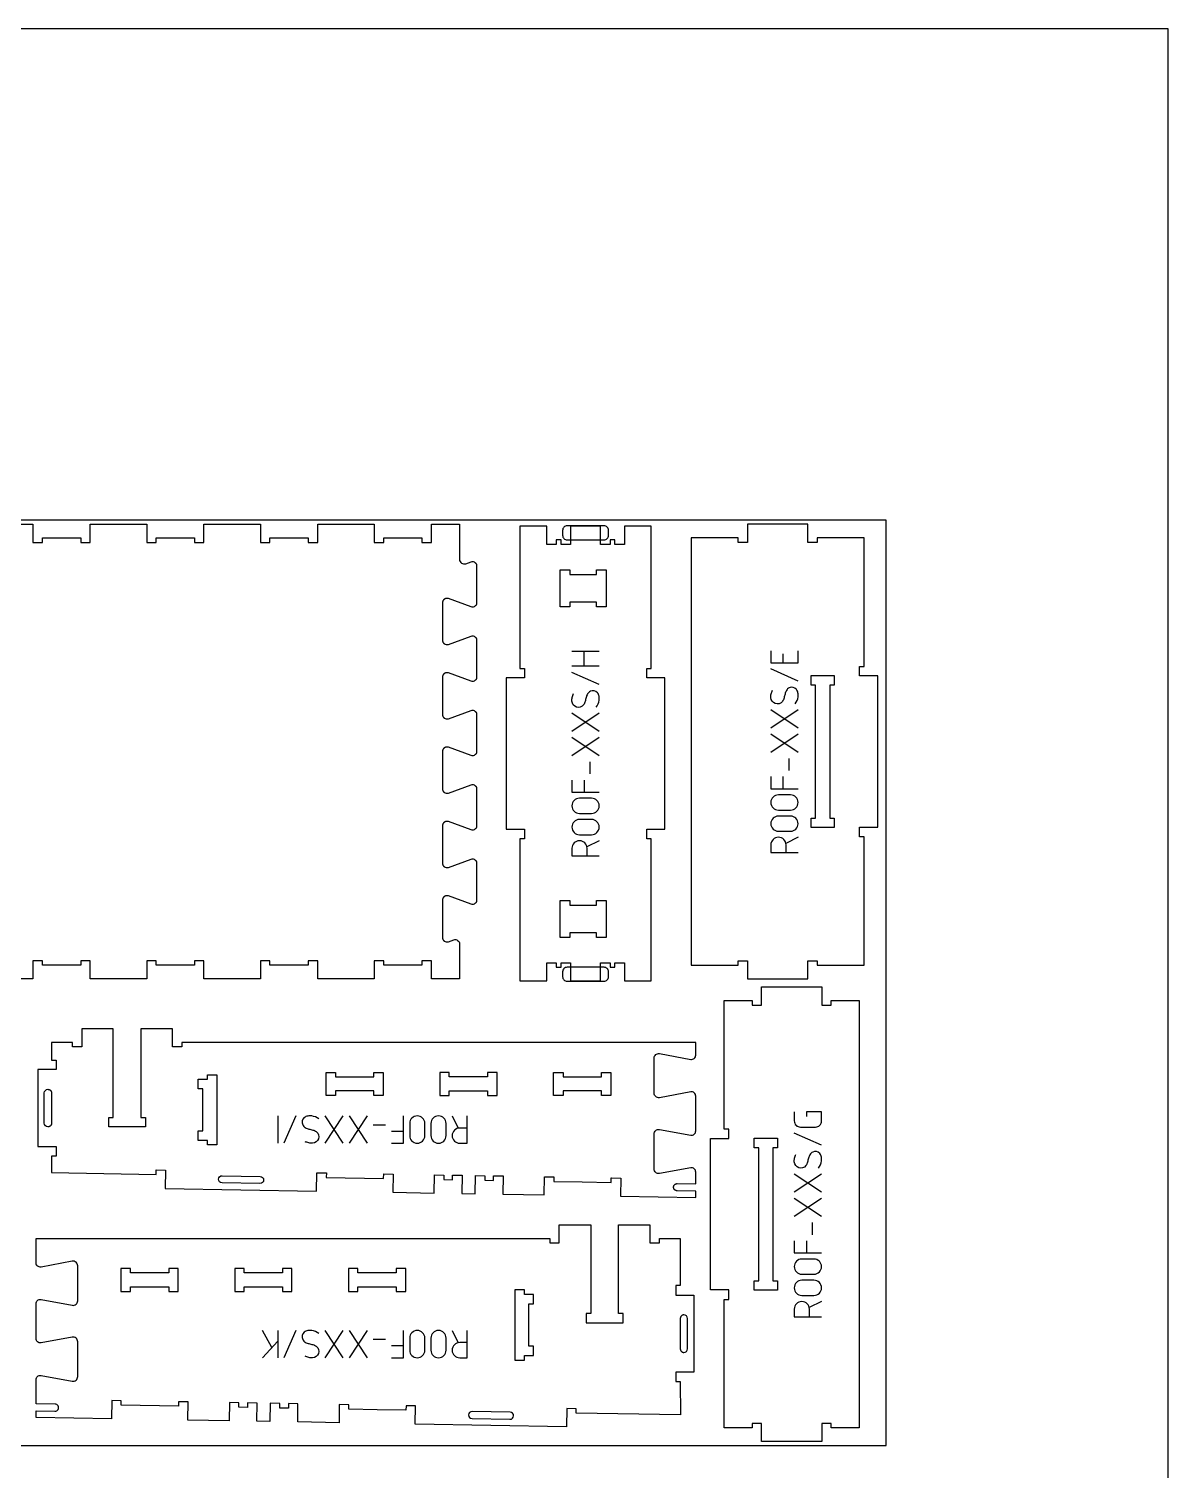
# Model space of a CAD drawing. Extents: x 0 to 12757, y 0 to 30003.
# Drawn here: x 1681 to 3183, y 11963 to 13864 of the extents above; entities that cross this region are included whole.
import ezdxf

# ---------------------------------------------------------------- set-up
doc = ezdxf.new("R2010")
doc.units = 0
for name, color, linetype in [('0_SHEET_SPRUCEPLY_2440X122', 1, 'CONTINUOUS'), ('1_ANYTOOL_1MMDEEP_LABELS_S', 2, 'CONTINUOUS'), ('3_ANYTOOL_CUTTHROUGH_INSID', 4, 'CONTINUOUS'), ('4_ANYTOOL_CUTTHROUGH_OUTSI', 5, 'CONTINUOUS'), ('5_ANYTOOL_HALF_MILL_9MM_IN', 70, 'CONTINUOUS'), ('DONOTCUT', 7, 'CONTINUOUS')]:
    doc.layers.add(name, color=color, linetype=linetype)

msp = doc.modelspace()

# ---------------------------------------------------------------- linework, layer by layer
at = {"layer": '0_SHEET_SPRUCEPLY_2440X122'}
msp.add_lwpolyline([(371.7, 13215.6), (371.7, 11995.6), (2811.7, 11995.6), (2811.7, 13215.6)], close=True, dxfattribs=at)
at = {"layer": '1_ANYTOOL_1MMDEEP_LABELS_S', "color": 2}
for points in [[(2397.2, 13043.1), (2433.2, 13043.1)], [(2413.2, 13023.1), (2413.2, 13043.1)], [(2659.5, 13043.6), (2659.5, 13027.6), (2695.5, 13027.6), (2695.5, 13043.6)], [(2675.5, 13039.6), (2675.5, 13027.6)], [(2433.2, 13023.1), (2397.2, 13023.1)], [(2695.5, 13003.6), (2659.5, 13019.6)], [(2433.2, 12999.1), (2397.2, 13015.1)], [(2433.2, 12937.1), (2397.2, 12961.1)], [(2433.2, 12961.1), (2397.2, 12937.1)], [(2695.5, 12941.6), (2659.5, 12965.6)], [(2695.5, 12965.6), (2659.5, 12941.6)], [(2433.2, 12905.1), (2397.2, 12929.1)], [(2433.2, 12929.1), (2397.2, 12905.1)], [(2695.5, 12909.6), (2659.5, 12933.6)], [(2695.5, 12933.6), (2659.5, 12909.6)], [(2421.2, 12881.1), (2421.2, 12897.1)], [(2683.5, 12885.6), (2683.5, 12901.6)], [(2397.2, 12873.1), (2397.2, 12857.1), (2433.2, 12857.1)], [(2413.2, 12873.1), (2413.2, 12857.1)], [(2659.5, 12877.6), (2659.5, 12861.6), (2695.5, 12861.6)], [(2675.5, 12877.6), (2675.5, 12861.6)], [(2433.2, 12793.1), (2417, 12785)], [(2695.5, 12797.6), (2679.3, 12789.5)], [(2009.3, 12430.3), (2009.3, 12394.3)], [(2033.3, 12430.3), (2017.3, 12394.3)], [(2095.3, 12430.3), (2071.3, 12394.3)], [(2071.3, 12430.3), (2095.3, 12394.3)], [(2127.3, 12430.3), (2103.3, 12394.3)], [(2103.3, 12430.3), (2127.3, 12394.3)], [(2159.3, 12394.3), (2175.3, 12394.3), (2175.3, 12430.3)], [(2239.3, 12430.3), (2247.4, 12414.2)], [(2151.3, 12418.3), (2135.3, 12418.3)], [(2159.3, 12410.3), (2175.3, 12410.3)], [(2726.4, 12391.6), (2690.4, 12407.6)], [(2726.4, 12353.6), (2690.4, 12329.6)], [(2726.4, 12329.6), (2690.4, 12353.6)], [(2726.4, 12321.6), (2690.4, 12297.6)], [(2726.4, 12297.6), (2690.4, 12321.6)], [(2714.4, 12273.6), (2714.4, 12289.6)], [(2690.4, 12265.6), (2690.4, 12249.6), (2726.4, 12249.6)], [(2706.4, 12265.6), (2706.4, 12249.6)], [(2726.4, 12185.6), (2710.2, 12177.5)], [(2001.6, 12124.9), (1989.3, 12147.4)], [(2009.3, 12147.4), (2009.3, 12111.4)], [(2033.3, 12147.4), (2017.3, 12111.4)], [(2095.3, 12147.4), (2071.3, 12111.4)], [(2071.3, 12147.4), (2095.3, 12111.4)], [(2127.3, 12147.4), (2103.3, 12111.4)], [(2103.3, 12147.4), (2127.3, 12111.4)], [(2159.3, 12111.4), (2175.3, 12111.4), (2175.3, 12147.4)], [(2239.3, 12147.4), (2247.4, 12131.2)], [(1989.3, 12111.4), (2009.3, 12133.4)], [(2151.3, 12135.4), (2135.3, 12135.4)], [(2159.3, 12127.4), (2175.3, 12127.4)]]:
    msp.add_lwpolyline(points, dxfattribs=at)
for points in [[(2429.2, 12969.1, 0.136555), (2433.1, 12978.3, 0.071716), (2433, 12983.5, 0.133522), (2430.9, 12988.1, 0.344001), (2421.5, 12990.1, 0.153745), (2417.7, 12986.7, 0.071568), (2415.9, 12981.9, -0.00912), (2414.6, 12976.8, -0.090615), (2412.5, 12972.2, -0.340346), (2403.1, 12969.4, -0.284273), (2397.2, 12977.1, -0.092596), (2397.7, 12982.1, -0.017533), (2399.2, 12987.1)], [(2691.5, 12973.6, 0.136555), (2695.4, 12982.9, 0.071716), (2695.3, 12988, 0.133522), (2693.2, 12992.7, 0.344001), (2683.8, 12994.7, 0.153745), (2680.1, 12991.2, 0.071568), (2678.2, 12986.5, -0.00912), (2676.9, 12981.4, -0.090615), (2674.8, 12976.8, -0.340346), (2665.4, 12974, -0.284273), (2659.5, 12981.7, -0.092596), (2660, 12986.7, -0.017533), (2661.5, 12991.6)], [(2417.2, 12773.1), (2417.2, 12783.1, 1), (2397.2, 12783.1), (2397.2, 12773.1), (2433.2, 12773.1)], [(2679.5, 12777.6), (2679.5, 12787.6, 1), (2659.5, 12787.6), (2659.5, 12777.6), (2695.5, 12777.6)], [(2063.3, 12426.3, 0.136555), (2054.1, 12430.2, 0.071716), (2048.9, 12430.1, 0.133522), (2044.3, 12428, 0.344001), (2042.3, 12418.6, 0.153745), (2045.7, 12414.9, 0.071568), (2050.5, 12413, -0.00912), (2055.6, 12411.7, -0.090615), (2060.2, 12409.6, -0.340346), (2063, 12400.2, -0.284273), (2055.3, 12394.3, -0.092596), (2050.3, 12394.8, -0.017533), (2045.3, 12396.3)], [(2259.3, 12414.3), (2249.3, 12414.3, 1), (2249.3, 12394.3), (2259.3, 12394.3), (2259.3, 12430.3)], [(2690.4, 12435.6), (2690.4, 12423.6, 0.414214), (2698.4, 12415.6), (2718.4, 12415.6, 0.414214), (2726.4, 12423.6), (2726.4, 12435.6), (2706.4, 12435.6), (2706.4, 12429.6)], [(2722.4, 12361.6, 0.136555), (2726.3, 12370.9, 0.071716), (2726.2, 12376, 0.133522), (2724.1, 12380.7, 0.344001), (2714.7, 12382.7, 0.153745), (2710.9, 12379.2, 0.071568), (2709.1, 12374.5, -0.00912), (2707.8, 12369.4, -0.090615), (2705.6, 12364.8, -0.340346), (2696.3, 12362, -0.284273), (2690.4, 12369.7, -0.092596), (2690.9, 12374.7, -0.017533), (2692.4, 12379.6)], [(2710.4, 12165.6), (2710.4, 12175.6, 1), (2690.4, 12175.6), (2690.4, 12165.6), (2726.4, 12165.6)], [(2063.3, 12143.4, 0.136555), (2054.1, 12147.3, 0.071716), (2048.9, 12147.2, 0.133522), (2044.3, 12145.1, 0.344001), (2042.3, 12135.6, 0.153745), (2045.7, 12131.9, 0.071568), (2050.5, 12130.1, -0.00912), (2055.6, 12128.8, -0.090615), (2060.2, 12126.6, -0.340346), (2063, 12117.2, -0.284273), (2055.3, 12111.4, -0.092596), (2050.3, 12111.8, -0.017533), (2045.3, 12113.4)], [(2259.3, 12131.4), (2249.3, 12131.4, 1), (2249.3, 12111.4), (2259.3, 12111.4), (2259.3, 12147.4)]]:
    msp.add_lwpolyline(points, format="xyb", dxfattribs=at)
for points in [[(2423.2, 12829.1, 1), (2423.2, 12849.1), (2407.2, 12849.1, 1), (2407.2, 12829.1)], [(2685.5, 12833.6, 1), (2685.5, 12853.6), (2669.5, 12853.6, 1), (2669.5, 12833.6)], [(2423.2, 12801.1, 1), (2423.2, 12821.1), (2407.2, 12821.1, 1), (2407.2, 12801.1)], [(2685.5, 12805.6, 1), (2685.5, 12825.6), (2669.5, 12825.6, 1), (2669.5, 12805.6)], [(2203.3, 12420.3, 1), (2183.3, 12420.3), (2183.3, 12404.3, 1), (2203.3, 12404.3)], [(2231.3, 12420.3, 1), (2211.3, 12420.3), (2211.3, 12404.3, 1), (2231.3, 12404.3)], [(2716.4, 12221.6, 1), (2716.4, 12241.6), (2700.4, 12241.6, 1), (2700.4, 12221.6)], [(2716.4, 12193.6, 1), (2716.4, 12213.6), (2700.4, 12213.6, 1), (2700.4, 12193.6)], [(2203.3, 12137.4, 1), (2183.3, 12137.4), (2183.3, 12121.4, 1), (2203.3, 12121.4)], [(2231.3, 12137.4, 1), (2211.3, 12137.4), (2211.3, 12121.4, 1), (2231.3, 12121.4)]]:
    msp.add_lwpolyline(points, format="xyb", close=True, dxfattribs=at)
at = {"layer": '3_ANYTOOL_CUTTHROUGH_INSID', "color": 4}
for points in [[(2429.8, 13150.1), (2442.3, 13150.1), (2442.3, 13101.6), (2429.8, 13101.6), (2429.8, 13107.6), (2394.3, 13107.6), (2394.3, 13101.6), (2381.8, 13101.6), (2381.8, 13150.1), (2394.3, 13150.1), (2394.3, 13144.1), (2429.8, 13144.1)], [(2743.1, 13010.6), (2743.1, 12998.4), (2737.1, 12998.4), (2737.1, 12822.9), (2743.1, 12822.9), (2743.1, 12810.4), (2712.6, 12810.4), (2712.6, 12822.9), (2718.6, 12822.9), (2718.6, 12998.4), (2712.6, 12998.4), (2712.6, 13010.9), (2743.1, 13010.9)], [(2429.8, 12671.6), (2394.3, 12671.6), (2394.3, 12665.6), (2381.8, 12665.6), (2381.8, 12714.1), (2394.3, 12714.1), (2394.3, 12708.1), (2429.8, 12708.1), (2429.8, 12714.1), (2442.3, 12714.1), (2442.3, 12665.6), (2429.8, 12665.6)], [(2110.8, 12481.7), (2136, 12481.7), (2136, 12487.7), (2148.5, 12487.7), (2148.5, 12457.2), (2136, 12457.2), (2136, 12463.2), (2085.5, 12463.2), (2085.5, 12457.2), (2073, 12457.2), (2073, 12487.7), (2085.5, 12487.7), (2085.5, 12481.7)], [(2286, 12463.2), (2286, 12457.2), (2298.5, 12457.2), (2298.5, 12487.7), (2286, 12487.7), (2286, 12481.7), (2235.5, 12481.7), (2235.5, 12487.7), (2223, 12487.7), (2223, 12457.2), (2235.5, 12457.2), (2235.5, 12463.2)], [(2385.5, 12487.4), (2385.5, 12481.7), (2436, 12481.7), (2436, 12487.7), (2448.5, 12487.7), (2448.5, 12457.2), (2436, 12457.2), (2436, 12463.2), (2385.5, 12463.2), (2385.5, 12457.2), (2373, 12457.2), (2373, 12487.7), (2385.5, 12487.7)], [(1916.5, 12392.1), (1916.5, 12398.1), (1904.5, 12398.1), (1904.5, 12410.6), (1910.5, 12410.6), (1910.5, 12466.1), (1904.5, 12466.1), (1904.5, 12478.6), (1916.5, 12478.6), (1916.5, 12484.6), (1929, 12484.6), (1929, 12392.1)], [(2637.6, 12200.6), (2637.6, 12212.9), (2643.6, 12212.9), (2643.6, 12388.4), (2637.6, 12388.4), (2637.6, 12400.9), (2668.1, 12400.9), (2668.1, 12388.4), (2662.1, 12388.4), (2662.1, 12212.9), (2668.1, 12212.9), (2668.1, 12200.4), (2637.6, 12200.4)], [(1865.6, 12204.8), (1865.6, 12198.8), (1878.1, 12198.8), (1878.1, 12229.3), (1865.6, 12229.3), (1865.6, 12223.3), (1815.1, 12223.3), (1815.1, 12229.3), (1802.6, 12229.3), (1802.6, 12198.8), (1815.1, 12198.8), (1815.1, 12204.8)], [(2015.6, 12204.8), (2015.6, 12198.8), (2028.1, 12198.8), (2028.1, 12229.3), (2015.6, 12229.3), (2015.6, 12223.3), (1965.1, 12223.3), (1965.1, 12229.3), (1952.6, 12229.3), (1952.6, 12198.8), (1965.1, 12198.8), (1965.1, 12204.8)], [(2165.6, 12204.8), (2165.6, 12198.8), (2178.1, 12198.8), (2178.1, 12229.3), (2165.6, 12229.3), (2165.6, 12223.3), (2115.1, 12223.3), (2115.1, 12229.3), (2102.6, 12229.3), (2102.6, 12198.8), (2115.1, 12198.8), (2115.1, 12204.8)], [(2334.6, 12108.4), (2334.6, 12114.4), (2346.6, 12114.4), (2346.6, 12126.9), (2340.6, 12126.9), (2340.6, 12182.4), (2346.6, 12182.4), (2346.6, 12194.9), (2334.6, 12194.9), (2334.6, 12200.9), (2322.1, 12200.9), (2322.1, 12108.4)]]:
    msp.add_lwpolyline(points, close=True, dxfattribs=at)
for points in [[(1701.5, 12420.6), (1701.5, 12460.6, -0.414214), (1706.3, 12465.4), (1706.4, 12465.4), (1706.5, 12465.4), (1706.6, 12465.4), (1706.7, 12465.3), (1706.8, 12465.3), (1706.9, 12465.3), (1707, 12465.3), (1707.1, 12465.3), (1707.3, 12465.3), (1707.4, 12465.2), (1707.5, 12465.2), (1707.6, 12465.2), (1707.7, 12465.1), (1707.8, 12465.1), (1707.9, 12465.1), (1708, 12465), (1708.1, 12465), (1708.2, 12464.9), (1708.4, 12464.9), (1708.5, 12464.8), (1708.6, 12464.8), (1708.7, 12464.7), (1708.8, 12464.7), (1708.9, 12464.6), (1709, 12464.5), (1709.1, 12464.5), (1709.2, 12464.4), (1709.3, 12464.3), (1709.4, 12464.2), (1709.5, 12464.1), (1709.5, 12464.1), (1709.6, 12464), (1709.7, 12463.9), (1709.8, 12463.8), (1709.9, 12463.7), (1710, 12463.6), (1710, 12463.5), (1710.1, 12463.4), (1710.2, 12463.3), (1710.3, 12463.2), (1710.3, 12463.1), (1710.4, 12463), (1710.4, 12462.9), (1710.5, 12462.8), (1710.5, 12462.7), (1710.6, 12462.6), (1710.6, 12462.5), (1710.7, 12462.4), (1710.7, 12462.3), (1710.8, 12462.1), (1710.8, 12462), (1710.8, 12461.9), (1710.9, 12461.8), (1710.9, 12461.7), (1710.9, 12461.6), (1710.9, 12461.5), (1711, 12461.4), (1711, 12461.3), (1711, 12461.2), (1711, 12461), (1711, 12460.9), (1711, 12460.8), (1711, 12460.7), (1711, 12460.6), (1711, 12420.6), (1711, 12420.5), (1711, 12420.4), (1711, 12420.3), (1711, 12420.2), (1711, 12420.1), (1711, 12420), (1711, 12419.9), (1711, 12419.8), (1710.9, 12419.6), (1710.9, 12419.5), (1710.9, 12419.4), (1710.8, 12419.3), (1710.8, 12419.2), (1710.8, 12419.1), (1710.7, 12419), (1710.7, 12418.9), (1710.7, 12418.8), (1710.6, 12418.7), (1710.6, 12418.5), (1710.5, 12418.4), (1710.4, 12418.3), (1710.4, 12418.2), (1710.3, 12418.1), (1710.3, 12418), (1710.2, 12417.9), (1710.1, 12417.8), (1710, 12417.7), (1710, 12417.6), (1709.9, 12417.5), (1709.8, 12417.4), (1709.7, 12417.3), (1709.6, 12417.3), (1709.6, 12417.2), (1709.5, 12417.1), (1709.4, 12417), (1709.3, 12416.9), (1709.2, 12416.9), (1709.1, 12416.8), (1709, 12416.7), (1708.9, 12416.6), (1708.8, 12416.6), (1708.7, 12416.5), (1708.6, 12416.5), (1708.5, 12416.4), (1708.4, 12416.3), (1708.2, 12416.3), (1708.1, 12416.2), (1708, 12416.2), (1707.9, 12416.2), (1707.8, 12416.1), (1707.7, 12416.1), (1707.6, 12416.1), (1707.5, 12416), (1707.4, 12416), (1707.3, 12416), (1707.1, 12415.9), (1707, 12415.9), (1706.9, 12415.9), (1706.8, 12415.9), (1706.7, 12415.9), (1706.6, 12415.9), (1706.5, 12415.9), (1706.4, 12415.9), (1706.3, 12415.9, -0.414214)], [(1985.9, 12341.1), (1935.9, 12342, -1), (1936.1, 12351.5), (1986.1, 12350.6, -1)], [(2549.6, 12123.2), (2549.6, 12163.2, 0.414214), (2544.9, 12168), (2544.7, 12168), (2544.6, 12168), (2544.5, 12168), (2544.4, 12168), (2544.3, 12168), (2544.2, 12167.9), (2544.1, 12167.9), (2544, 12167.9), (2543.9, 12167.9), (2543.8, 12167.9), (2543.7, 12167.8), (2543.5, 12167.8), (2543.4, 12167.8), (2543.3, 12167.7), (2543.2, 12167.7), (2543.1, 12167.7), (2543, 12167.6), (2542.9, 12167.6), (2542.8, 12167.5), (2542.7, 12167.5), (2542.6, 12167.4), (2542.5, 12167.3), (2542.4, 12167.3), (2542.3, 12167.2), (2542.2, 12167.2), (2542.1, 12167.1), (2542, 12167), (2541.9, 12166.9), (2541.8, 12166.9), (2541.7, 12166.8), (2541.6, 12166.7), (2541.5, 12166.6), (2541.4, 12166.5), (2541.3, 12166.4), (2541.2, 12166.3), (2541.2, 12166.2), (2541.1, 12166.1), (2541, 12166), (2540.9, 12165.9), (2540.9, 12165.8), (2540.8, 12165.7), (2540.7, 12165.6), (2540.7, 12165.5), (2540.6, 12165.4), (2540.6, 12165.3), (2540.5, 12165.2), (2540.5, 12165.1), (2540.4, 12165), (2540.4, 12164.9), (2540.4, 12164.8), (2540.3, 12164.7), (2540.3, 12164.6), (2540.3, 12164.4), (2540.2, 12164.3), (2540.2, 12164.2), (2540.2, 12164.1), (2540.2, 12164), (2540.1, 12163.9), (2540.1, 12163.8), (2540.1, 12163.7), (2540.1, 12163.6), (2540.1, 12163.5), (2540.1, 12163.4), (2540.1, 12163.2), (2540.1, 12123.2), (2540.1, 12123.1), (2540.1, 12123), (2540.1, 12122.9), (2540.1, 12122.8), (2540.1, 12122.7), (2540.1, 12122.6), (2540.2, 12122.5), (2540.2, 12122.4), (2540.2, 12122.3), (2540.2, 12122.2), (2540.3, 12122), (2540.3, 12121.9), (2540.3, 12121.8), (2540.4, 12121.7), (2540.4, 12121.6), (2540.4, 12121.5), (2540.5, 12121.4), (2540.5, 12121.3), (2540.6, 12121.2), (2540.6, 12121.1), (2540.7, 12121), (2540.7, 12120.9), (2540.8, 12120.7), (2540.9, 12120.6), (2540.9, 12120.5), (2541, 12120.4), (2541.1, 12120.3), (2541.2, 12120.3), (2541.2, 12120.2), (2541.3, 12120.1), (2541.4, 12120), (2541.5, 12119.9), (2541.6, 12119.8), (2541.7, 12119.7), (2541.8, 12119.6), (2541.9, 12119.6), (2542, 12119.5), (2542, 12119.4), (2542.1, 12119.3), (2542.2, 12119.3), (2542.4, 12119.2), (2542.5, 12119.1), (2542.6, 12119.1), (2542.7, 12119), (2542.8, 12119), (2542.9, 12118.9), (2543, 12118.9), (2543.1, 12118.8), (2543.2, 12118.8), (2543.3, 12118.7), (2543.4, 12118.7), (2543.5, 12118.7), (2543.7, 12118.6), (2543.8, 12118.6), (2543.9, 12118.6), (2544, 12118.6), (2544.1, 12118.6), (2544.2, 12118.5), (2544.3, 12118.5), (2544.4, 12118.5), (2544.5, 12118.5), (2544.6, 12118.5), (2544.7, 12118.5), (2544.8, 12118.5, 0.414214)], [(2265.7, 12040.7, 1), (2265.5, 12031.2), (2315.5, 12030.3, 1), (2315.7, 12039.8)]]:
    msp.add_lwpolyline(points, format="xyb", close=True, dxfattribs=at)
at = {"layer": '4_ANYTOOL_CUTTHROUGH_OUTSI', "color": 5}
msp.add_lwpolyline([(1612, 13210.4), (1686.5, 13210.4), (1686.5, 13186.4), (1699, 13186.4), (1699, 13192.4), (1749.5, 13192.4), (1749.5, 13186.4), (1762, 13186.4), (1762, 13210.4), (1836.5, 13210.4), (1836.5, 13186.4), (1849, 13186.4), (1849, 13192.4), (1899.5, 13192.4), (1899.5, 13186.4), (1912, 13186.4), (1912, 13210.4), (1986.5, 13210.4), (1986.5, 13186.4), (1999, 13186.4), (1999, 13192.4), (2049.5, 13192.4), (2049.5, 13186.4), (2062, 13186.4), (2062, 13210.4), (2136.5, 13210.4), (2136.5, 13186.4), (2149, 13186.4), (2149, 13192.4), (2199.5, 13192.4), (2199.5, 13186.4), (2212, 13186.4), (2212, 13210.4), (2249, 13210.4), (2249, 13164.2), (2249, 13164.2, 0.522088), (2257.4, 13158.4), (2264.2, 13160.9, -0.236725), (2269.3, 13160), (2269.4, 13159.9), (2269.6, 13159.8), (2269.7, 13159.7), (2269.8, 13159.6), (2269.9, 13159.4), (2270, 13159.3), (2270.2, 13159.2), (2270.3, 13159.1), (2270.4, 13159), (2270.5, 13158.8), (2270.6, 13158.7), (2270.7, 13158.5), (2270.8, 13158.4), (2270.8, 13158.3), (2270.9, 13158.1), (2271, 13158), (2271.1, 13157.8), (2271.2, 13157.6), (2271.2, 13157.5), (2271.3, 13157.3), (2271.3, 13157.2), (2271.4, 13157), (2271.4, 13156.8), (2271.5, 13156.7), (2271.5, 13156.5), (2271.5, 13156.4), (2271.6, 13156.2), (2271.6, 13156), (2271.6, 13155.9), (2271.6, 13155.7), (2271.6, 13155.5), (2271.6, 13155.4), (2271.6, 13106.9), (2271.6, 13106.7), (2271.6, 13106.5), (2271.6, 13106.4), (2271.6, 13106.2), (2271.6, 13106), (2271.5, 13105.9), (2271.5, 13105.7), (2271.5, 13105.6), (2271.4, 13105.4), (2271.4, 13105.2), (2271.3, 13105.1), (2271.3, 13104.9), (2271.2, 13104.7), (2271.2, 13104.6), (2271.1, 13104.4), (2271, 13104.3), (2270.9, 13104.1), (2270.8, 13104), (2270.8, 13103.8), (2270.7, 13103.7), (2270.6, 13103.6), (2270.5, 13103.4), (2270.4, 13103.3), (2270.3, 13103.2), (2270.2, 13103), (2270, 13102.9), (2269.9, 13102.8), (2269.8, 13102.7), (2269.7, 13102.6), (2269.6, 13102.5), (2269.4, 13102.3), (2269.3, 13102.3, -0.236725), (2264.2, 13101.4), (2234.4, 13112.4), (2234.4, 13112.4), (2234.4, 13112.4), (2234.3, 13112.4), (2234.1, 13112.4), (2233.9, 13112.5), (2233.8, 13112.5), (2233.6, 13112.6), (2233.4, 13112.6), (2233.2, 13112.6), (2233, 13112.6), (2232.8, 13112.6), (2232.7, 13112.6), (2232.5, 13112.6), (2232.3, 13112.6), (2232.1, 13112.6), (2231.9, 13112.6), (2231.7, 13112.6), (2231.6, 13112.5), (2231.4, 13112.5), (2231.2, 13112.5), (2231, 13112.4), (2230.8, 13112.4), (2230.7, 13112.3), (2230.5, 13112.2), (2230.3, 13112.2), (2230.2, 13112.1), (2230, 13112), (2229.8, 13111.9), (2229.7, 13111.9), (2229.5, 13111.8), (2229.4, 13111.7), (2229.2, 13111.6), (2229.1, 13111.5), (2228.9, 13111.4), (2228.8, 13111.3), (2228.6, 13111.2), (2228.5, 13111), (2228.4, 13110.9), (2228.2, 13110.8), (2228.1, 13110.7), (2228, 13110.5), (2227.9, 13110.4), (2227.8, 13110.3), (2227.6, 13110.1), (2227.5, 13110), (2227.4, 13109.8), (2227.3, 13109.7), (2227.2, 13109.5), (2227.1, 13109.3), (2227.1, 13109.2), (2227, 13109), (2226.9, 13108.8), (2226.8, 13108.7), (2226.8, 13108.5), (2226.7, 13108.3), (2226.7, 13108.1), (2226.6, 13108), (2226.6, 13107.8), (2226.5, 13107.6), (2226.5, 13107.4), (2226.5, 13107.3), (2226.4, 13107.1), (2226.4, 13106.9), (2226.4, 13106.7), (2226.4, 13106.5), (2226.4, 13106.4), (2226.4, 13057.9), (2226.4, 13057.7), (2226.4, 13057.5), (2226.4, 13057.3), (2226.4, 13057.2), (2226.5, 13057), (2226.5, 13056.8), (2226.5, 13056.6), (2226.6, 13056.4), (2226.6, 13056.3), (2226.7, 13056.1), (2226.7, 13055.9), (2226.8, 13055.7), (2226.8, 13055.6), (2226.9, 13055.4), (2227, 13055.2), (2227.1, 13055.1), (2227.1, 13054.9), (2227.2, 13054.7), (2227.3, 13054.6), (2227.4, 13054.4), (2227.5, 13054.3), (2227.6, 13054.1), (2227.8, 13054), (2227.9, 13053.8), (2228, 13053.7), (2228.1, 13053.6), (2228.2, 13053.4), (2228.4, 13053.3), (2228.5, 13053.2), (2228.6, 13053.1), (2228.8, 13053), (2228.9, 13052.8, 0.237079), (2234.4, 13051.9), (2234.4, 13051.9), (2264.2, 13062.9), (2264.2, 13062.9, -0.236725), (2269.3, 13062), (2269.4, 13061.9), (2269.6, 13061.8), (2269.7, 13061.7), (2269.8, 13061.6), (2269.9, 13061.4), (2270, 13061.3), (2270.2, 13061.2), (2270.3, 13061.1), (2270.4, 13061), (2270.5, 13060.8), (2270.6, 13060.7), (2270.7, 13060.5), (2270.8, 13060.4), (2270.8, 13060.3), (2270.9, 13060.1), (2271, 13060), (2271.1, 13059.8), (2271.2, 13059.6), (2271.2, 13059.5), (2271.3, 13059.3), (2271.3, 13059.2), (2271.4, 13059), (2271.4, 13058.8), (2271.5, 13058.7), (2271.5, 13058.5), (2271.5, 13058.4), (2271.6, 13058.2), (2271.6, 13058), (2271.6, 13057.9), (2271.6, 13057.7), (2271.6, 13057.5), (2271.6, 13057.4), (2271.6, 13008.9), (2271.6, 13008.7), (2271.6, 13008.5), (2271.6, 13008.4), (2271.6, 13008.2), (2271.6, 13008), (2271.5, 13007.9), (2271.5, 13007.7), (2271.5, 13007.6), (2271.4, 13007.4), (2271.4, 13007.2), (2271.3, 13007.1), (2271.3, 13006.9), (2271.2, 13006.7), (2271.2, 13006.6), (2271.1, 13006.4), (2271, 13006.3), (2270.9, 13006.1), (2270.8, 13006), (2270.8, 13005.8), (2270.7, 13005.7), (2270.6, 13005.6), (2270.5, 13005.4), (2270.4, 13005.3), (2270.3, 13005.2), (2270.2, 13005), (2270, 13004.9), (2269.9, 13004.8), (2269.8, 13004.7), (2269.7, 13004.6), (2269.6, 13004.5), (2269.4, 13004.3), (2269.3, 13004.3, -0.236725), (2264.2, 13003.4), (2234.4, 13014.4), (2234.4, 13014.4), (2234.4, 13014.4), (2234.3, 13014.4), (2234.1, 13014.4), (2233.9, 13014.5), (2233.8, 13014.5), (2233.6, 13014.6), (2233.4, 13014.6), (2233.2, 13014.6), (2233, 13014.6), (2232.8, 13014.6), (2232.7, 13014.6), (2232.5, 13014.6), (2232.3, 13014.6), (2232.1, 13014.6), (2231.9, 13014.6), (2231.7, 13014.6), (2231.6, 13014.5), (2231.4, 13014.5), (2231.2, 13014.5), (2231, 13014.4), (2230.8, 13014.4), (2230.7, 13014.3), (2230.5, 13014.2), (2230.3, 13014.2), (2230.2, 13014.1), (2230, 13014), (2229.8, 13013.9), (2229.7, 13013.9), (2229.5, 13013.8), (2229.4, 13013.7), (2229.2, 13013.6), (2229.1, 13013.5), (2228.9, 13013.4), (2228.8, 13013.3), (2228.6, 13013.2), (2228.5, 13013), (2228.4, 13012.9), (2228.2, 13012.8), (2228.1, 13012.7), (2228, 13012.5), (2227.9, 13012.4), (2227.8, 13012.3), (2227.6, 13012.1), (2227.5, 13012), (2227.4, 13011.8), (2227.3, 13011.7), (2227.2, 13011.5), (2227.1, 13011.3), (2227.1, 13011.2), (2227, 13011), (2226.9, 13010.8), (2226.8, 13010.7), (2226.8, 13010.5), (2226.7, 13010.3), (2226.7, 13010.1), (2226.6, 13010), (2226.6, 13009.8), (2226.5, 13009.6), (2226.5, 13009.4), (2226.5, 13009.3), (2226.4, 13009.1), (2226.4, 13008.9), (2226.4, 13008.7), (2226.4, 13008.5), (2226.4, 13008.4), (2226.4, 12959.9), (2226.4, 12959.7), (2226.4, 12959.5), (2226.4, 12959.3), (2226.4, 12959.2), (2226.5, 12959), (2226.5, 12958.8), (2226.5, 12958.6), (2226.6, 12958.4), (2226.6, 12958.3), (2226.7, 12958.1), (2226.7, 12957.9), (2226.8, 12957.7), (2226.8, 12957.6), (2226.9, 12957.4), (2227, 12957.2), (2227.1, 12957.1), (2227.1, 12956.9), (2227.2, 12956.7), (2227.3, 12956.6), (2227.4, 12956.4), (2227.5, 12956.3), (2227.6, 12956.1), (2227.8, 12956), (2227.9, 12955.8), (2228, 12955.7), (2228.1, 12955.6), (2228.2, 12955.4), (2228.4, 12955.3), (2228.5, 12955.2), (2228.6, 12955.1), (2228.8, 12955), (2228.9, 12954.8, 0.237079), (2234.4, 12953.9), (2234.4, 12953.9), (2264.2, 12964.9), (2264.2, 12964.9, -0.236725), (2269.3, 12964), (2269.4, 12963.9), (2269.6, 12963.8), (2269.7, 12963.7), (2269.8, 12963.6), (2269.9, 12963.4), (2270, 12963.3), (2270.2, 12963.2), (2270.3, 12963.1), (2270.4, 12963), (2270.5, 12962.8), (2270.6, 12962.7), (2270.7, 12962.5), (2270.8, 12962.4), (2270.8, 12962.3), (2270.9, 12962.1), (2271, 12962), (2271.1, 12961.8), (2271.2, 12961.6), (2271.2, 12961.5), (2271.3, 12961.3), (2271.3, 12961.2), (2271.4, 12961), (2271.4, 12960.8), (2271.5, 12960.7), (2271.5, 12960.5), (2271.5, 12960.4), (2271.6, 12960.2), (2271.6, 12960), (2271.6, 12959.9), (2271.6, 12959.7), (2271.6, 12959.5), (2271.6, 12959.4), (2271.6, 12910.9), (2271.6, 12910.7), (2271.6, 12910.5), (2271.6, 12910.4), (2271.6, 12910.2), (2271.6, 12910), (2271.5, 12909.9), (2271.5, 12909.7), (2271.5, 12909.6), (2271.4, 12909.4), (2271.4, 12909.2), (2271.3, 12909.1), (2271.3, 12908.9), (2271.2, 12908.7), (2271.2, 12908.6), (2271.1, 12908.4), (2271, 12908.3), (2270.9, 12908.1), (2270.8, 12908), (2270.8, 12907.8), (2270.7, 12907.7), (2270.6, 12907.6), (2270.5, 12907.4), (2270.4, 12907.3), (2270.3, 12907.2), (2270.2, 12907), (2270, 12906.9), (2269.9, 12906.8), (2269.8, 12906.7), (2269.7, 12906.6), (2269.6, 12906.5), (2269.4, 12906.3), (2269.3, 12906.3, -0.236725), (2264.2, 12905.4), (2234.4, 12916.4), (2234.4, 12916.4), (2234.4, 12916.4), (2234.3, 12916.4), (2234.1, 12916.4), (2233.9, 12916.5), (2233.8, 12916.5), (2233.6, 12916.6), (2233.4, 12916.6), (2233.2, 12916.6), (2233, 12916.6), (2232.8, 12916.6), (2232.7, 12916.6), (2232.5, 12916.6), (2232.3, 12916.6), (2232.1, 12916.6), (2231.9, 12916.6), (2231.7, 12916.6), (2231.6, 12916.5), (2231.4, 12916.5), (2231.2, 12916.5), (2231, 12916.4), (2230.8, 12916.4), (2230.7, 12916.3), (2230.5, 12916.2), (2230.3, 12916.2), (2230.2, 12916.1), (2230, 12916), (2229.8, 12915.9), (2229.7, 12915.9), (2229.5, 12915.8), (2229.4, 12915.7), (2229.2, 12915.6), (2229.1, 12915.5), (2228.9, 12915.4), (2228.8, 12915.3), (2228.6, 12915.2), (2228.5, 12915), (2228.4, 12914.9), (2228.2, 12914.8), (2228.1, 12914.7), (2228, 12914.5), (2227.9, 12914.4), (2227.8, 12914.3), (2227.6, 12914.1), (2227.5, 12914), (2227.4, 12913.8), (2227.3, 12913.7), (2227.2, 12913.5), (2227.1, 12913.3), (2227.1, 12913.2), (2227, 12913), (2226.9, 12912.8), (2226.8, 12912.7), (2226.8, 12912.5), (2226.7, 12912.3), (2226.7, 12912.1), (2226.6, 12912), (2226.6, 12911.8), (2226.5, 12911.6), (2226.5, 12911.4), (2226.5, 12911.3), (2226.4, 12911.1), (2226.4, 12910.9), (2226.4, 12910.7), (2226.4, 12910.5), (2226.4, 12910.4), (2226.4, 12861.9), (2226.4, 12861.7), (2226.4, 12861.5), (2226.4, 12861.3), (2226.4, 12861.2), (2226.5, 12861), (2226.5, 12860.8), (2226.5, 12860.6), (2226.6, 12860.4), (2226.6, 12860.3), (2226.7, 12860.1), (2226.7, 12859.9), (2226.8, 12859.7), (2226.8, 12859.6), (2226.9, 12859.4), (2227, 12859.2), (2227.1, 12859.1), (2227.1, 12858.9), (2227.2, 12858.7), (2227.3, 12858.6), (2227.4, 12858.4), (2227.5, 12858.3), (2227.6, 12858.1), (2227.8, 12858), (2227.9, 12857.8), (2228, 12857.7), (2228.1, 12857.6), (2228.2, 12857.4), (2228.4, 12857.3), (2228.5, 12857.2), (2228.6, 12857.1), (2228.8, 12857), (2228.9, 12856.8, 0.237079), (2234.4, 12855.9), (2234.4, 12855.9), (2264.2, 12866.9), (2264.2, 12866.9, -0.236725), (2269.3, 12866), (2269.4, 12865.9), (2269.6, 12865.8), (2269.7, 12865.7), (2269.8, 12865.6), (2269.9, 12865.4), (2270, 12865.3), (2270.2, 12865.2), (2270.3, 12865.1), (2270.4, 12865), (2270.5, 12864.8), (2270.6, 12864.7), (2270.7, 12864.5), (2270.8, 12864.4), (2270.8, 12864.3), (2270.9, 12864.1), (2271, 12864), (2271.1, 12863.8), (2271.2, 12863.6), (2271.2, 12863.5), (2271.3, 12863.3), (2271.3, 12863.2), (2271.4, 12863), (2271.4, 12862.8), (2271.5, 12862.7), (2271.5, 12862.5), (2271.5, 12862.4), (2271.6, 12862.2), (2271.6, 12862), (2271.6, 12861.9), (2271.6, 12861.7), (2271.6, 12861.5), (2271.6, 12861.4), (2271.6, 12812.9), (2271.6, 12812.7), (2271.6, 12812.5), (2271.6, 12812.4), (2271.6, 12812.2), (2271.6, 12812), (2271.5, 12811.9), (2271.5, 12811.7), (2271.5, 12811.6), (2271.4, 12811.4), (2271.4, 12811.2), (2271.3, 12811.1), (2271.3, 12810.9), (2271.2, 12810.7), (2271.2, 12810.6), (2271.1, 12810.4), (2271, 12810.3), (2270.9, 12810.1), (2270.8, 12810), (2270.8, 12809.8), (2270.7, 12809.7), (2270.6, 12809.6), (2270.5, 12809.4), (2270.4, 12809.3), (2270.3, 12809.2), (2270.2, 12809), (2270, 12808.9), (2269.9, 12808.8), (2269.8, 12808.7), (2269.7, 12808.6), (2269.6, 12808.5), (2269.4, 12808.3), (2269.3, 12808.3, -0.236725), (2264.2, 12807.4), (2234.4, 12818.4), (2234.4, 12818.4), (2234.4, 12818.4), (2234.3, 12818.4), (2234.1, 12818.4), (2233.9, 12818.5), (2233.8, 12818.5), (2233.6, 12818.6), (2233.4, 12818.6), (2233.2, 12818.6), (2233, 12818.6), (2232.8, 12818.6), (2232.7, 12818.6), (2232.5, 12818.6), (2232.3, 12818.6), (2232.1, 12818.6), (2231.9, 12818.6), (2231.7, 12818.6), (2231.6, 12818.5), (2231.4, 12818.5), (2231.2, 12818.5), (2231, 12818.4), (2230.8, 12818.4), (2230.7, 12818.3), (2230.5, 12818.2), (2230.3, 12818.2), (2230.2, 12818.1), (2230, 12818), (2229.8, 12817.9), (2229.7, 12817.9), (2229.5, 12817.8), (2229.4, 12817.7), (2229.2, 12817.6), (2229.1, 12817.5), (2228.9, 12817.4), (2228.8, 12817.3), (2228.6, 12817.2), (2228.5, 12817), (2228.4, 12816.9), (2228.2, 12816.8), (2228.1, 12816.7), (2228, 12816.5), (2227.9, 12816.4), (2227.8, 12816.3), (2227.6, 12816.1), (2227.5, 12816), (2227.4, 12815.8), (2227.3, 12815.7), (2227.2, 12815.5), (2227.1, 12815.3), (2227.1, 12815.2), (2227, 12815), (2226.9, 12814.8), (2226.8, 12814.7), (2226.8, 12814.5), (2226.7, 12814.3), (2226.7, 12814.1), (2226.6, 12814), (2226.6, 12813.8), (2226.5, 12813.6), (2226.5, 12813.4), (2226.5, 12813.3), (2226.4, 12813.1), (2226.4, 12812.9), (2226.4, 12812.7), (2226.4, 12812.5), (2226.4, 12812.4), (2226.4, 12763.9), (2226.4, 12763.7), (2226.4, 12763.5), (2226.4, 12763.3), (2226.4, 12763.2), (2226.5, 12763), (2226.5, 12762.8), (2226.5, 12762.6), (2226.6, 12762.4), (2226.6, 12762.3), (2226.7, 12762.1), (2226.7, 12761.9), (2226.8, 12761.7), (2226.8, 12761.6), (2226.9, 12761.4), (2227, 12761.2), (2227.1, 12761.1), (2227.1, 12760.9), (2227.2, 12760.7), (2227.3, 12760.6), (2227.4, 12760.4), (2227.5, 12760.3), (2227.6, 12760.1), (2227.8, 12760), (2227.9, 12759.8), (2228, 12759.7), (2228.1, 12759.6), (2228.2, 12759.4), (2228.4, 12759.3), (2228.5, 12759.2), (2228.6, 12759.1), (2228.8, 12759), (2228.9, 12758.8, 0.237079), (2234.4, 12757.9), (2234.4, 12757.9), (2264.2, 12768.9), (2264.2, 12768.9, -0.236725), (2269.3, 12768), (2269.4, 12767.9), (2269.6, 12767.8), (2269.7, 12767.7), (2269.8, 12767.6), (2269.9, 12767.4), (2270, 12767.3), (2270.2, 12767.2), (2270.3, 12767.1), (2270.4, 12767), (2270.5, 12766.8), (2270.6, 12766.7), (2270.7, 12766.5), (2270.8, 12766.4), (2270.8, 12766.3), (2270.9, 12766.1), (2271, 12766), (2271.1, 12765.8), (2271.2, 12765.6), (2271.2, 12765.5), (2271.3, 12765.3), (2271.3, 12765.2), (2271.4, 12765), (2271.4, 12764.8), (2271.5, 12764.7), (2271.5, 12764.5), (2271.5, 12764.4), (2271.6, 12764.2), (2271.6, 12764), (2271.6, 12763.9), (2271.6, 12763.7), (2271.6, 12763.5), (2271.6, 12763.4), (2271.6, 12714.9), (2271.6, 12714.7), (2271.6, 12714.5), (2271.6, 12714.4), (2271.6, 12714.2), (2271.6, 12714), (2271.5, 12713.9), (2271.5, 12713.7), (2271.5, 12713.6), (2271.4, 12713.4), (2271.4, 12713.2), (2271.3, 12713.1), (2271.3, 12712.9), (2271.2, 12712.7), (2271.2, 12712.6), (2271.1, 12712.4), (2271, 12712.3), (2270.9, 12712.1), (2270.8, 12712), (2270.8, 12711.8), (2270.7, 12711.7), (2270.6, 12711.6), (2270.5, 12711.4), (2270.4, 12711.3), (2270.3, 12711.2), (2270.2, 12711), (2270, 12710.9), (2269.9, 12710.8), (2269.8, 12710.7), (2269.7, 12710.6), (2269.6, 12710.5), (2269.4, 12710.3), (2269.3, 12710.3, -0.236725), (2264.2, 12709.4), (2234.4, 12720.4), (2234.4, 12720.4), (2234.4, 12720.4), (2234.3, 12720.4), (2234.1, 12720.4), (2233.9, 12720.5), (2233.8, 12720.5), (2233.6, 12720.6), (2233.4, 12720.6), (2233.2, 12720.6), (2233, 12720.6), (2232.8, 12720.6), (2232.7, 12720.6), (2232.5, 12720.6), (2232.3, 12720.6), (2232.1, 12720.6), (2231.9, 12720.6), (2231.7, 12720.6), (2231.6, 12720.5), (2231.4, 12720.5), (2231.2, 12720.5), (2231, 12720.4), (2230.8, 12720.4), (2230.7, 12720.3), (2230.5, 12720.2), (2230.3, 12720.2), (2230.2, 12720.1), (2230, 12720), (2229.8, 12719.9), (2229.7, 12719.9), (2229.5, 12719.8), (2229.4, 12719.7), (2229.2, 12719.6), (2229.1, 12719.5), (2228.9, 12719.4), (2228.8, 12719.3), (2228.6, 12719.2), (2228.5, 12719), (2228.4, 12718.9), (2228.2, 12718.8), (2228.1, 12718.7), (2228, 12718.5), (2227.9, 12718.4), (2227.8, 12718.3), (2227.6, 12718.1), (2227.5, 12718), (2227.4, 12717.8), (2227.3, 12717.7), (2227.2, 12717.5), (2227.1, 12717.3), (2227.1, 12717.2), (2227, 12717), (2226.9, 12716.8), (2226.8, 12716.7), (2226.8, 12716.5), (2226.7, 12716.3), (2226.7, 12716.1), (2226.6, 12716), (2226.6, 12715.8), (2226.5, 12715.6), (2226.5, 12715.4), (2226.5, 12715.3), (2226.4, 12715.1), (2226.4, 12714.9), (2226.4, 12714.7), (2226.4, 12714.5), (2226.4, 12714.4), (2226.4, 12665.9), (2226.4, 12665.7), (2226.4, 12665.5), (2226.4, 12665.3), (2226.4, 12665.2), (2226.5, 12665), (2226.5, 12664.8), (2226.5, 12664.6), (2226.6, 12664.4), (2226.6, 12664.3), (2226.7, 12664.1), (2226.7, 12663.9), (2226.8, 12663.7), (2226.8, 12663.6), (2226.9, 12663.4), (2227, 12663.2), (2227.1, 12663.1), (2227.1, 12662.9), (2227.2, 12662.7), (2227.3, 12662.6), (2227.4, 12662.4), (2227.5, 12662.3), (2227.6, 12662.1), (2227.8, 12662), (2227.9, 12661.8), (2228, 12661.7), (2228.1, 12661.6), (2228.2, 12661.4), (2228.4, 12661.3), (2228.5, 12661.2), (2228.6, 12661.1), (2228.8, 12661), (2228.9, 12660.8, 0.237079), (2234.4, 12659.9), (2234.4, 12659.9), (2241.3, 12662.4), (2241.3, 12662.4, -0.522087), (2249, 12657), (2249, 12610.9), (2212, 12610.9), (2212, 12634.9), (2199.5, 12634.9), (2199.5, 12628.9), (2149, 12628.9), (2149, 12634.9), (2136.5, 12634.9), (2136.5, 12610.9), (2062, 12610.9), (2062, 12634.9), (2049.5, 12634.9), (2049.5, 12628.9), (1999, 12628.9), (1999, 12634.9), (1986.5, 12634.9), (1986.5, 12610.9), (1912, 12610.9), (1912, 12634.9), (1899.5, 12634.9), (1899.5, 12628.9), (1849, 12628.9), (1849, 12634.9), (1836.5, 12634.9), (1836.5, 12610.9), (1762, 12610.9), (1762, 12634.9), (1749.5, 12634.9), (1749.5, 12628.9), (1699, 12628.9), (1699, 12634.9), (1686.5, 12634.9), (1686.5, 12610.9), (1612, 12610.9)], format="xyb", dxfattribs=at)
for points in [[(2501.8, 13020.3), (2501.8, 13207.8), (2466.5, 13207.8), (2466.5, 13183.8), (2454, 13183.8), (2454, 13189.8), (2447.5, 13189.8), (2447.5, 13183.8), (2435, 13183.8), (2435, 13207.8), (2395.5, 13207.8), (2395.5, 13183.8), (2383, 13183.8), (2383, 13189.8), (2376.5, 13189.8), (2376.5, 13183.8), (2364, 13183.8), (2364, 13207.8), (2328.7, 13207.8), (2328.7, 13020.3), (2334.7, 13020.3), (2334.7, 13007.8), (2310.7, 13007.8), (2310.7, 12808.3), (2334.7, 12808.3), (2334.7, 12795.8), (2328.7, 12795.8), (2328.7, 12608.3), (2364, 12608.3), (2364, 12632.3), (2376.5, 12632.3), (2376.5, 12626.3), (2383, 12626.3), (2383, 12632.3), (2395.5, 12632.3), (2395.5, 12608.3), (2435, 12608.3), (2435, 12632.3), (2447.5, 12632.3), (2447.5, 12626.3), (2454, 12626.3), (2454, 12632.3), (2466.5, 12632.3), (2466.5, 12608.3), (2501.8, 12608.3), (2501.8, 12795.8), (2495.8, 12795.8), (2495.8, 12808.3), (2519.8, 12808.3), (2519.8, 13007.8), (2495.8, 13007.8), (2495.8, 13020.3)], [(2776.6, 12798.4), (2776.6, 12810.9), (2800.6, 12810.9), (2800.6, 13010.4), (2776.6, 13010.4), (2776.6, 13022.9), (2782.6, 13022.9), (2782.6, 13192.4), (2720.8, 13192.4), (2720.8, 13186.4), (2708.3, 13186.4), (2708.3, 13210.4), (2628.8, 13210.4), (2628.8, 13186.4), (2616.3, 13186.4), (2616.3, 13192.4), (2554.4, 13192.4), (2554.4, 12628.9), (2616.3, 12628.9), (2616.3, 12634.9), (2628.8, 12634.9), (2628.8, 12610.9), (2708.3, 12610.9), (2708.3, 12634.9), (2720.8, 12634.9), (2720.8, 12628.9), (2782.6, 12628.9), (2782.6, 12798.4)], [(2604.1, 12188.4), (2604.1, 12200.9), (2580.1, 12200.9), (2580.1, 12400.4), (2604.1, 12400.4), (2604.1, 12412.9), (2598.1, 12412.9), (2598.1, 12582.4), (2634.7, 12582.4), (2634.7, 12576.4), (2647.2, 12576.4), (2647.2, 12600.4), (2726.7, 12600.4), (2726.7, 12576.4), (2739.2, 12576.4), (2739.2, 12582.4), (2775.8, 12582.4), (2775.8, 12018.9), (2739.2, 12018.9), (2739.2, 12024.9), (2726.7, 12024.9), (2726.7, 12000.9), (2647.2, 12000.9), (2647.2, 12024.9), (2634.7, 12024.9), (2634.7, 12018.9), (2598.1, 12018.9), (2598.1, 12188.4)]]:
    msp.add_lwpolyline(points, close=True, dxfattribs=at)
for points in [[(1711, 12377.4), (1711, 12355.5), (1848.9, 12353), (1849, 12359), (1861.5, 12358.8), (1861, 12334.8), (2060.5, 12331.3), (2060.9, 12355.3), (2073.4, 12355.1), (2073.3, 12349.1), (2148.9, 12347.8), (2149, 12353.8), (2161.5, 12353.6), (2161, 12329.6), (2215.5, 12328.6), (2216, 12352.6), (2228.5, 12352.4), (2228.4, 12352.2), (2228.4, 12352.2), (2228.3, 12346.4), (2239.8, 12346.2), (2239.9, 12352), (2239.9, 12352.2), (2252.4, 12352), (2252, 12328), (2269.5, 12327.7), (2269.9, 12351.7), (2282.4, 12351.5), (2282.3, 12345.5), (2293.8, 12345.3), (2293.9, 12351.3), (2306.2, 12351.1), (2306.4, 12351.1), (2306, 12327.1), (2360.5, 12326.1), (2360.9, 12349.9), (2360.9, 12350.1), (2373.4, 12349.9), (2373.3, 12343.9), (2410.8, 12343.2), (2448.9, 12342.6), (2449, 12348.6), (2449.2, 12348.6), (2461.2, 12348.4), (2461.5, 12348.4), (2461.1, 12324.4), (2560.5, 12322.6), (2560.5, 12331.1), (2535.9, 12331.6), (2535.9, 12331.6), (2535.8, 12331.6), (2535.7, 12331.6), (2535.6, 12331.6), (2535.5, 12331.6), (2535.4, 12331.6), (2535.3, 12331.6), (2535.2, 12331.6), (2535.1, 12331.6), (2535, 12331.7), (2534.8, 12331.7), (2534.7, 12331.7), (2534.6, 12331.8), (2534.5, 12331.8), (2534.4, 12331.8), (2534.3, 12331.9), (2534.2, 12331.9), (2534.1, 12332), (2534, 12332), (2533.9, 12332.1), (2533.8, 12332.1), (2533.7, 12332.2), (2533.5, 12332.2), (2533.4, 12332.3), (2533.3, 12332.4), (2533.2, 12332.4), (2533.1, 12332.5), (2533.1, 12332.6), (2533, 12332.7), (2532.9, 12332.7), (2532.8, 12332.8), (2532.7, 12332.9), (2532.6, 12333), (2532.5, 12333.1), (2532.4, 12333.2), (2532.4, 12333.3), (2532.3, 12333.4), (2532.2, 12333.5), (2532.1, 12333.6), (2532.1, 12333.7), (2532, 12333.8), (2531.9, 12333.9), (2531.9, 12334), (2531.8, 12334.1), (2531.8, 12334.2), (2531.7, 12334.3), (2531.7, 12334.4), (2531.6, 12334.5), (2531.6, 12334.6), (2531.5, 12334.7), (2531.5, 12334.8), (2531.5, 12335), (2531.4, 12335.1), (2531.4, 12335.2), (2531.4, 12335.3), (2531.3, 12335.4), (2531.3, 12335.5), (2531.3, 12335.6), (2531.3, 12335.7), (2531.3, 12335.8), (2531.3, 12336), (2531.3, 12336.1), (2531.3, 12336.2), (2531.3, 12336.3), (2531.3, 12336.4), (2531.3, 12336.5), (2531.3, 12336.6), (2531.3, 12336.7), (2531.3, 12336.8), (2531.3, 12336.9), (2531.3, 12337), (2531.3, 12337.1), (2531.4, 12337.2), (2531.4, 12337.4), (2531.4, 12337.5), (2531.4, 12337.6), (2531.5, 12337.7), (2531.5, 12337.8), (2531.5, 12337.9), (2531.6, 12338), (2531.6, 12338.1), (2531.7, 12338.2), (2531.7, 12338.3), (2531.8, 12338.4), (2531.8, 12338.6), (2531.9, 12338.7), (2531.9, 12338.8), (2532, 12338.9), (2532.1, 12339), (2532.2, 12339.1), (2532.2, 12339.2), (2532.3, 12339.3), (2532.4, 12339.4), (2532.5, 12339.4), (2532.5, 12339.5), (2532.6, 12339.6), (2532.7, 12339.7), (2532.8, 12339.8), (2532.9, 12339.9), (2533, 12340), (2533.1, 12340), (2533.2, 12340.1), (2533.3, 12340.2), (2533.4, 12340.3), (2533.5, 12340.3), (2533.6, 12340.4), (2533.7, 12340.4), (2533.8, 12340.5), (2533.9, 12340.6), (2534, 12340.6), (2534.1, 12340.7), (2534.2, 12340.7), (2534.3, 12340.7), (2534.4, 12340.8), (2534.6, 12340.8), (2534.7, 12340.9), (2534.8, 12340.9), (2534.9, 12340.9), (2535, 12340.9), (2535.1, 12341), (2535.2, 12341), (2535.3, 12341), (2535.4, 12341), (2535.6, 12341), (2535.7, 12341), (2535.8, 12341), (2535.9, 12341), (2536, 12341.1), (2536.1, 12341.1), (2560.5, 12340.6), (2560.5, 12356.3), (2560.5, 12356.3, 0.220464), (2558.5, 12360.7, 0.220352), (2553.8, 12362), (2512.8, 12354.3), (2512.8, 12354.3), (2512.8, 12354.3, -0.463455), (2505.5, 12360.5), (2505.5, 12406.3, -0.463455), (2512.8, 12412.5), (2512.8, 12412.5), (2512.8, 12412.5), (2512.8, 12412.5), (2553.8, 12404.8, 0.220352), (2558.5, 12406.1, 0.220464), (2560.5, 12410.5), (2560.5, 12456.3, 0.220464), (2558.5, 12460.7, 0.220352), (2553.8, 12462), (2512.8, 12454.3), (2512.8, 12454.3), (2512.8, 12454.3), (2512.8, 12454.3, -0.463455), (2505.5, 12460.5), (2505.5, 12506.3, -0.463455), (2512.8, 12512.5), (2512.8, 12512.5), (2512.8, 12512.5), (2512.8, 12512.5), (2553.8, 12504.8, 0.220352), (2558.5, 12506.1, 0.220464), (2560.5, 12510.5), (2560.5, 12527.2), (1883, 12527.2), (1883, 12521.2), (1870.5, 12521.2), (1870.5, 12545.2), (1829, 12545.2), (1829, 12428.3), (1835, 12428.3), (1835, 12415.8), (1786.5, 12415.8), (1786.5, 12428.3), (1792.5, 12428.3), (1792.5, 12545.2), (1751, 12545.2), (1751, 12521.2), (1738.5, 12521.2), (1738.5, 12527.2), (1711, 12527.2), (1711, 12503.9), (1717, 12503.9), (1717, 12491.4), (1693, 12491.4), (1693, 12389.9), (1717, 12389.9), (1717, 12377.4), (1711, 12377.4)], [(1840.3, 12268.8), (2368.1, 12268.8), (2368.1, 12262.8), (2380.6, 12262.8), (2380.6, 12286.8), (2422.1, 12286.8), (2422.1, 12169.9), (2416.1, 12169.9), (2416.1, 12157.4), (2464.6, 12157.4), (2464.6, 12169.9), (2458.6, 12169.9), (2458.6, 12286.8), (2500.1, 12286.8), (2500.1, 12262.8), (2512.6, 12262.8), (2512.6, 12268.8), (2540.1, 12268.8), (2540.1, 12206.5), (2534.1, 12206.5), (2534.1, 12194), (2558.1, 12194), (2558.1, 12092.5), (2534.1, 12092.5), (2534.1, 12080), (2540.1, 12080), (2540.4, 12036), (2402.9, 12038.3), (2403, 12044.3), (2390.5, 12044.5), (2390.1, 12020.5), (2190.6, 12023.9), (2191, 12047.9), (2178.5, 12048.2), (2178.4, 12042.2), (2140.6, 12042.8), (2140.6, 12042.9), (2102.9, 12043.6), (2103, 12049.6), (2090.5, 12049.8), (2090.5, 12049.6), (2090.1, 12025.8), (2035.6, 12026.8), (2036, 12050.8), (2023.5, 12051), (2023.4, 12045), (2011.9, 12045.2), (2012, 12051.2), (1999.5, 12051.4), (1999.1, 12027.4), (1981.6, 12027.7), (1982, 12051.7), (1969.5, 12051.9), (1969.5, 12051.7), (1969.5, 12051.7), (1969.4, 12045.9), (1957.9, 12046.1), (1958, 12051.9), (1958, 12052.1), (1945.5, 12052.4), (1945.1, 12028.4), (1890.6, 12029.3), (1891, 12053.3), (1878.5, 12053.5), (1878.4, 12047.5), (1802.9, 12048.8), (1803, 12054.8), (1790.5, 12055.1), (1790.1, 12031.1), (1690.6, 12032.8), (1690.6, 12041.3), (1715.5, 12040.9), (1715.5, 12040.9, 1), (1715.7, 12050.4), (1690.6, 12050.8), (1690.6, 12082.6), (1690.6, 12082.6, -0.220464), (1692.6, 12086.9, -0.220352), (1697.3, 12088.2), (1738.3, 12080.6), (1738.3, 12080.6), (1738.3, 12080.6), (1738.3, 12080.6, 0.463455), (1745.6, 12086.7), (1745.6, 12132.6, 0.463455), (1738.3, 12138.7), (1738.3, 12138.7), (1738.3, 12138.7), (1738.3, 12138.7), (1697.3, 12131.1, -0.220352), (1692.6, 12132.3, -0.220464), (1690.6, 12136.7), (1690.6, 12182.6, -0.220464), (1692.6, 12186.9, -0.220352), (1697.3, 12188.2), (1738.3, 12180.6), (1738.3, 12180.6), (1738.3, 12180.6), (1738.3, 12180.6, 0.463455), (1745.6, 12186.7), (1745.6, 12232.6, 0.463455), (1738.3, 12238.7), (1738.3, 12238.7), (1738.3, 12238.7), (1738.3, 12238.7), (1697.3, 12231.1, -0.220352), (1692.6, 12232.3), (1692.5, 12232.4), (1692.4, 12232.5), (1692.3, 12232.6), (1692.2, 12232.8), (1692.1, 12232.9), (1692, 12233), (1691.9, 12233.1), (1691.8, 12233.2), (1691.7, 12233.4), (1691.6, 12233.5), (1691.5, 12233.6), (1691.4, 12233.7), (1691.3, 12233.9), (1691.3, 12234), (1691.2, 12234.2), (1691.1, 12234.3), (1691.1, 12234.5), (1691, 12234.6), (1690.9, 12234.7), (1690.9, 12234.9), (1690.8, 12235), (1690.8, 12235.2), (1690.8, 12235.3), (1690.7, 12235.5), (1690.7, 12235.7), (1690.7, 12235.8), (1690.6, 12236), (1690.6, 12236.1), (1690.6, 12236.3), (1690.6, 12236.4), (1690.6, 12236.6), (1690.6, 12236.7), (1690.6, 12268.8), (1840.3, 12268.8)]]:
    msp.add_lwpolyline(points, format="xyb", close=True, dxfattribs=at)
at = {"layer": '5_ANYTOOL_HALF_MILL_9MM_IN', "color": 3}
for points in [[(2390.9, 13208.3, 0.414214), (2384.9, 13202.3), (2384.9, 13195.8, 0.414214), (2390.9, 13189.8), (2439.6, 13189.8, 0.414214), (2445.6, 13195.8), (2445.6, 13202.3, 0.414214), (2439.6, 13208.3)], [(2390.9, 12626.3, 0.414214), (2384.9, 12620.3), (2384.9, 12613.8, 0.414214), (2390.9, 12607.8), (2439.6, 12607.8, 0.414214), (2445.6, 12613.8), (2445.6, 12620.3, 0.414214), (2439.6, 12626.3)]]:
    msp.add_lwpolyline(points, format="xyb", close=True, dxfattribs=at)
at = {"layer": 'DONOTCUT'}
msp.add_lwpolyline([(0, 0), (3183.4, 0), (3183.4, 13863.5), (0, 13863.5)], close=True, dxfattribs=at)

doc.saveas('drawing.dxf')
